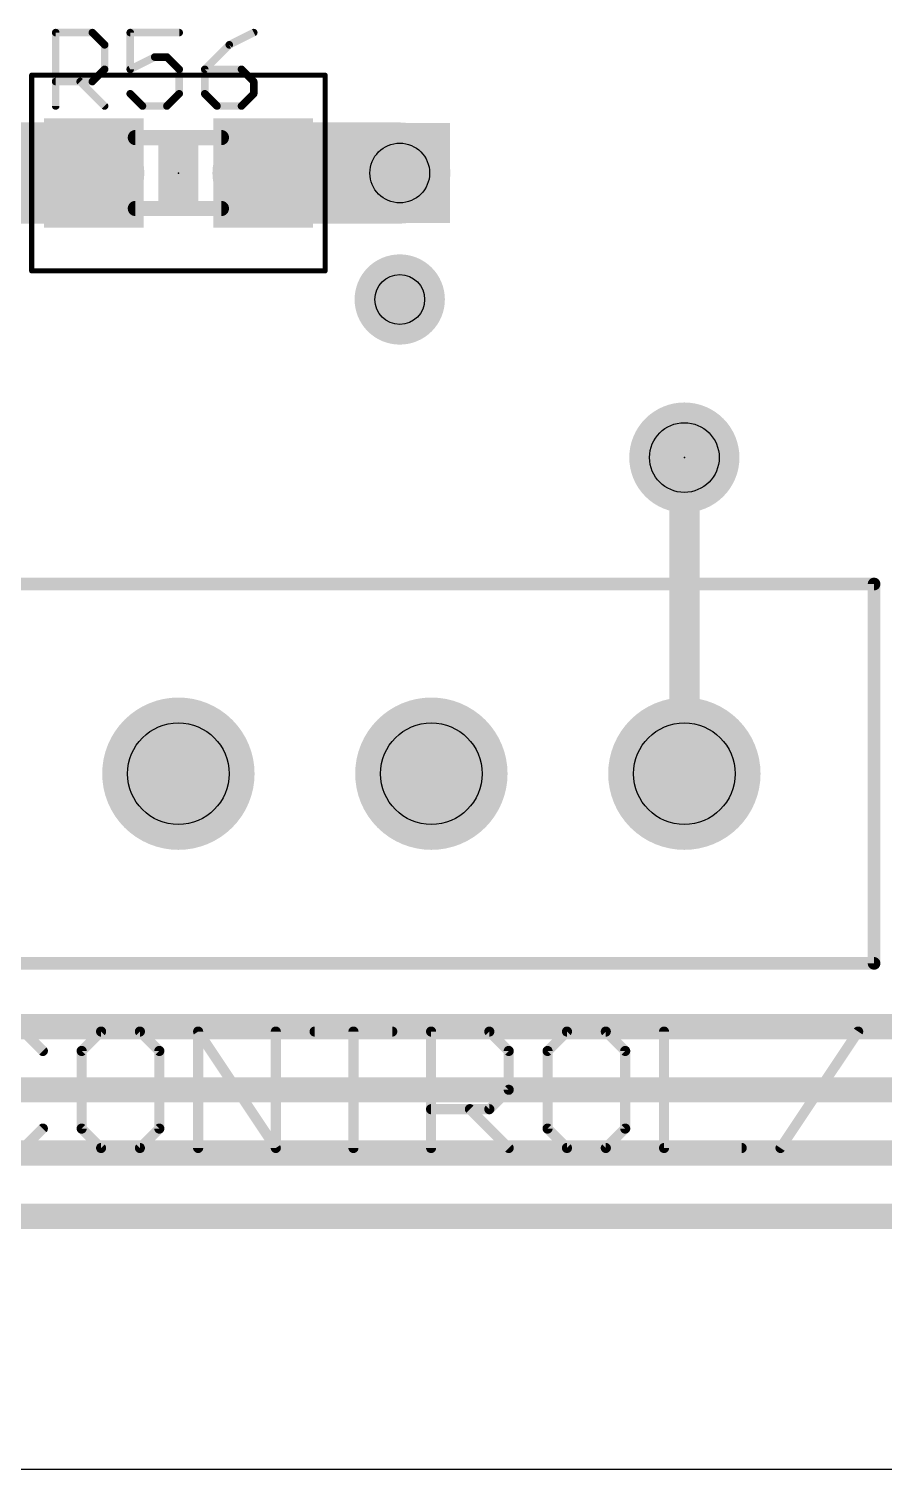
# Model space of a CAD drawing. Extents: x -0.04 to 2.7, y -0.07 to 2.5.
# Drawn here: x 1.541 to 1.879, y 0 to 0.57 of the extents above; entities that cross this region are included whole.
import ezdxf

# ---------------------------------------------------------------- set-up
doc = ezdxf.new("R2010")
doc.units = 0
for name, color, linetype in [('1', 22, 'CONTINUOUS'), ('17', 82, 'CONTINUOUS'), ('18', 82, 'CONTINUOUS'), ('20', 7, 'CONTINUOUS'), ('21', 253, 'CONTINUOUS'), ('23', 7, 'CONTINUOUS'), ('25', 253, 'CONTINUOUS'), ('31', 253, 'CONTINUOUS'), ('35', 253, 'CONTINUOUS'), ('39', 22, 'CONTINUOUS'), ('44', 253, 'CONTINUOUS'), ('48', 253, 'CONTINUOUS'), ('51', 253, 'CONTINUOUS')]:
    doc.layers.add(name, color=color, linetype=linetype)

# ---------------------------------------------------------------- blocks, each defined once
blk = doc.blocks.new('ROUNDP')
at = {"const_width": 0.5}
blk.add_lwpolyline([(0, -0.25, 1), (0, 0.25, 1), (0, -0.25)], format="xyb", dxfattribs=at)
blk = doc.blocks.new('RECT')
blk.add_solid([(-0.5, -0.5), (0.5, -0.5), (-0.5, 0.5), (0.5, 0.5)])
blk = doc.blocks.new('ROUNDV')
at = {"const_width": 0.5}
blk.add_lwpolyline([(0, -0.25, 1), (0, 0.25, 1), (0, -0.25)], format="xyb", dxfattribs=at)
blk = doc.blocks.new('SQUAREV')
blk.add_solid([(-0.5, -0.5), (0.5, -0.5), (-0.5, 0.5), (0.5, 0.5)])

msp = doc.modelspace()

# ---------------------------------------------------------------- linework, layer by layer
at = {"layer": '1'}
for points, const_width in [([(1.566535, 0.5125), (1.5, 0.5125)], 0.04), ([(1.6875, 0.5125), (1.633465, 0.5125)], 0.04), ([(1.8, 0.275), (1.8, 0.4)], 0.012), ([(0.9125, 0.175), (1.925, 0.175)], 0.01), ([(0.9, 0.15), (2.0375, 0.15)], 0.01), ([(2.125, 0.125), (0.8875, 0.125)], 0.01), ([(2.1875, 0.1), (0.875, 0.1)], 0.01)]:
    msp.add_lwpolyline(points, dxfattribs=dict(at, const_width=const_width))
for points, const_width in [([(1.566535, 0.5025, 1), (1.566535, 0.5225)], 0.02), ([(1.633465, 0.5225, 1), (1.633465, 0.5025)], 0.02), ([(1.6875, 0.5025, 1), (1.6875, 0.5225)], 0.02), ([(1.803, 0.4, 1), (1.797, 0.4)], 0.006), ([(1.797, 0.275, 1), (1.803, 0.275)], 0.006)]:
    msp.add_lwpolyline(points, format="xyb", dxfattribs=dict(at, const_width=const_width))
at = {"layer": '20'}
msp.add_line((0, 0), (2.7, 0), dxfattribs=at)
at = {"layer": '21', "const_width": 0.005}
for points in [[(1.025, 0.35), (1.875, 0.35)], [(1.875, 0.35), (1.875, 0.2)], [(1.875, 0.2), (1.025, 0.2)]]:
    msp.add_lwpolyline(points, dxfattribs=at)
at = {"layer": '21', "const_width": 0.0025}
for points in [[(1.87625, 0.35, 1), (1.87375, 0.35)], [(1.875, 0.34875, 1), (1.875, 0.35125)], [(1.87375, 0.2, 1), (1.87625, 0.2)], [(1.875, 0.19875, 1), (1.875, 0.20125)]]:
    msp.add_lwpolyline(points, format="xyb", dxfattribs=at)
at = {"layer": '23'}
for p in [(1.6, 0.5125), (1.8, 0.4)]:
    msp.add_point(p, dxfattribs=at)
at = {"layer": '25', "const_width": 0.0015}
for points in [[(1.630116, 0.567354, 1), (1.629445, 0.568696)], [(1.55225, 0.568025, 1), (1.55075, 0.568025)], [(1.5515, 0.568775, 1), (1.5515, 0.567275)], [(1.566543, 0.568555, 1), (1.565482, 0.567494)], [(1.566012, 0.567275, 1), (1.566012, 0.568775)], [(1.5716, 0.563187, 1), (1.5701, 0.563187)], [(1.570319, 0.562657, 1), (1.57138, 0.563718)], [(1.580965, 0.568775, 1), (1.580965, 0.567275)], [(1.581715, 0.568025, 1), (1.580215, 0.568025)], [(1.600315, 0.567275, 1), (1.600315, 0.568775)], [(1.61977, 0.563858, 1), (1.620441, 0.562516)], [(1.620636, 0.562657, 1), (1.619575, 0.563718)], [(1.59064, 0.5591, 1), (1.59064, 0.5576)], [(1.590975, 0.557679, 1), (1.590305, 0.559021)], [(1.596008, 0.55888, 1), (1.594947, 0.557819)], [(1.595477, 0.5576, 1), (1.595477, 0.5591)], [(1.5701, 0.553512, 1), (1.5716, 0.553512)], [(1.57138, 0.552982, 1), (1.570319, 0.554043)], [(1.58063, 0.554183, 1), (1.581301, 0.552841)], [(1.580215, 0.553512, 1), (1.581715, 0.553512)], [(1.601065, 0.553512, 1), (1.599565, 0.553512)], [(1.599785, 0.552982, 1), (1.600845, 0.554043)], [(1.61118, 0.553512, 1), (1.60968, 0.553512)], [(1.61043, 0.554262, 1), (1.61043, 0.552762)], [(1.6099, 0.554043, 1), (1.610961, 0.552982)], [(1.625473, 0.554043, 1), (1.624412, 0.552982)], [(1.624943, 0.552762, 1), (1.624943, 0.554262)], [(1.5515, 0.549425, 1), (1.5515, 0.547925)], [(1.561705, 0.549205, 1), (1.560645, 0.548144)], [(1.565482, 0.549205, 1), (1.566543, 0.548144)], [(1.566012, 0.547925, 1), (1.566012, 0.549425)], [(1.63053, 0.548675, 1), (1.62903, 0.548675)], [(1.62925, 0.548144, 1), (1.63031, 0.549205)], [(1.581496, 0.544368, 1), (1.580435, 0.543307)], [(1.599565, 0.543837, 1), (1.601065, 0.543837)], [(1.600845, 0.543307, 1), (1.599785, 0.544368)], [(1.610961, 0.544368, 1), (1.6099, 0.543307)], [(1.60968, 0.543837, 1), (1.61118, 0.543837)], [(1.62903, 0.543837, 1), (1.63053, 0.543837)], [(1.63031, 0.543307, 1), (1.62925, 0.544368)], [(1.55075, 0.539, 1), (1.55225, 0.539)], [(1.570319, 0.53847, 1), (1.57138, 0.53953)], [(1.585803, 0.53975, 1), (1.585803, 0.53825)], [(1.585272, 0.53847, 1), (1.586333, 0.53953)], [(1.594947, 0.53953, 1), (1.596008, 0.53847)], [(1.595477, 0.53825, 1), (1.595477, 0.53975)], [(1.615268, 0.53975, 1), (1.615268, 0.53825)], [(1.614737, 0.53847, 1), (1.615798, 0.53953)], [(1.624412, 0.53953, 1), (1.625473, 0.53847)], [(1.624943, 0.53825, 1), (1.624943, 0.53975)]]:
    msp.add_lwpolyline(points, format="xyb", dxfattribs=at)
at = {"layer": '25', "const_width": 0.003}
for points in [[(1.5515, 0.539), (1.5515, 0.568025)], [(1.5515, 0.568025), (1.566012, 0.568025)], [(1.566012, 0.568025), (1.57085, 0.563187)], [(1.57085, 0.563187), (1.57085, 0.553512)], [(1.600315, 0.568025), (1.580965, 0.568025)], [(1.580965, 0.568025), (1.580965, 0.553512)], [(1.620105, 0.563187), (1.61043, 0.553512)], [(1.62978, 0.568025), (1.620105, 0.563187)], [(1.580965, 0.553512), (1.59064, 0.55835)], [(1.59064, 0.55835), (1.595477, 0.55835)], [(1.595477, 0.55835), (1.600315, 0.553512)], [(1.57085, 0.553512), (1.566012, 0.548675)], [(1.600315, 0.553512), (1.600315, 0.543837)], [(1.61043, 0.553512), (1.61043, 0.543837)], [(1.624943, 0.553512), (1.61043, 0.553512)], [(1.62978, 0.548675), (1.624943, 0.553512)], [(1.566012, 0.548675), (1.5515, 0.548675)], [(1.561175, 0.548675), (1.57085, 0.539)], [(1.62978, 0.543837), (1.62978, 0.548675)], [(1.585803, 0.539), (1.580965, 0.543837)], [(1.600315, 0.543837), (1.595477, 0.539)], [(1.61043, 0.543837), (1.615268, 0.539)], [(1.624943, 0.539), (1.62978, 0.543837)], [(1.595477, 0.539), (1.585803, 0.539)], [(1.615268, 0.539), (1.624943, 0.539)]]:
    msp.add_lwpolyline(points, dxfattribs=at)
at = {"layer": '39', "const_width": 0.002}
for points in [[(1.542008, 0.551201), (1.657992, 0.551201)], [(1.542008, 0.473799), (1.542008, 0.551201)], [(1.657992, 0.551201), (1.657992, 0.473799)], [(1.657992, 0.473799), (1.542008, 0.473799)]]:
    msp.add_lwpolyline(points, dxfattribs=at)
at = {"layer": '39', "const_width": 0.001}
for points in [[(1.542008, 0.551701, 1), (1.542008, 0.550701)], [(1.542508, 0.551201, 1), (1.541508, 0.551201)], [(1.658492, 0.551201, 1), (1.657492, 0.551201)], [(1.657992, 0.550701, 1), (1.657992, 0.551701)], [(1.542008, 0.474299, 1), (1.542008, 0.473299)], [(1.541508, 0.473799, 1), (1.542508, 0.473799)], [(1.657492, 0.473799, 1), (1.658492, 0.473799)], [(1.657992, 0.473299, 1), (1.657992, 0.474299)]]:
    msp.add_lwpolyline(points, format="xyb", dxfattribs=at)
at = {"layer": '44'}
for centre, radius in [((1.6875, 0.5125), 0.011811), ((1.6875, 0.4625), 0.009843), ((1.8, 0.4), 0.01378), ((1.6, 0.275), 0.020079), ((1.7, 0.275), 0.020079), ((1.8, 0.275), 0.020079)]:
    msp.add_circle(centre, radius, dxfattribs=at)
at = {"layer": '48', "const_width": 0.004}
for points in [[(1.546428, 0.165366), (1.538755, 0.173039)], [(1.569448, 0.173039), (1.561775, 0.165366)], [(1.584794, 0.173039), (1.569448, 0.173039)], [(1.592468, 0.165366), (1.584794, 0.173039)], [(1.607814, 0.127), (1.607814, 0.173039)], [(1.607814, 0.173039), (1.638507, 0.127)], [(1.638507, 0.127), (1.638507, 0.173039)], [(1.653853, 0.173039), (1.684546, 0.173039)], [(1.6692, 0.127), (1.6692, 0.173039)], [(1.699892, 0.127), (1.699892, 0.173039)], [(1.699892, 0.173039), (1.722912, 0.173039)], [(1.722912, 0.173039), (1.730585, 0.165366)], [(1.753605, 0.173039), (1.745932, 0.165366)], [(1.768951, 0.173039), (1.753605, 0.173039)], [(1.776625, 0.165366), (1.768951, 0.173039)], [(1.791971, 0.173039), (1.791971, 0.127)], [(1.83801, 0.127), (1.868703, 0.173039)], [(1.561775, 0.165366), (1.561775, 0.134673)], [(1.592468, 0.134673), (1.592468, 0.165366)], [(1.730585, 0.165366), (1.730585, 0.15002)], [(1.745932, 0.165366), (1.745932, 0.134673)], [(1.776625, 0.134673), (1.776625, 0.165366)], [(1.730585, 0.15002), (1.722912, 0.142346)], [(1.722912, 0.142346), (1.699892, 0.142346)], [(1.715239, 0.142346), (1.730585, 0.127)], [(1.538755, 0.127), (1.546428, 0.134673)], [(1.561775, 0.134673), (1.569448, 0.127)], [(1.584794, 0.127), (1.592468, 0.134673)], [(1.745932, 0.134673), (1.753605, 0.127)], [(1.768951, 0.127), (1.776625, 0.134673)], [(1.569448, 0.127), (1.584794, 0.127)], [(1.753605, 0.127), (1.768951, 0.127)], [(1.791971, 0.127), (1.822664, 0.127)]]:
    msp.add_lwpolyline(points, dxfattribs=at)
at = {"layer": '48', "const_width": 0.002}
for points in [[(1.569448, 0.174039, 1), (1.569448, 0.172039)], [(1.570155, 0.172332, 1), (1.568741, 0.173746)], [(1.585501, 0.173746, 1), (1.584087, 0.172332)], [(1.584794, 0.172039, 1), (1.584794, 0.174039)], [(1.608814, 0.173039, 1), (1.606814, 0.173039)], [(1.608646, 0.173594, 1), (1.606982, 0.172485)], [(1.639507, 0.173039, 1), (1.637507, 0.173039)], [(1.653853, 0.174039, 1), (1.653853, 0.172039)], [(1.6702, 0.173039, 1), (1.6682, 0.173039)], [(1.684546, 0.172039, 1), (1.684546, 0.174039)], [(1.700892, 0.173039, 1), (1.698892, 0.173039)], [(1.699892, 0.174039, 1), (1.699892, 0.172039)], [(1.723619, 0.173746, 1), (1.722205, 0.172332)], [(1.722912, 0.172039, 1), (1.722912, 0.174039)], [(1.753605, 0.174039, 1), (1.753605, 0.172039)], [(1.754312, 0.172332, 1), (1.752898, 0.173746)], [(1.769658, 0.173746, 1), (1.768244, 0.172332)], [(1.768951, 0.172039, 1), (1.768951, 0.174039)], [(1.792971, 0.173039, 1), (1.790971, 0.173039)], [(1.869535, 0.172485, 1), (1.867871, 0.173594)], [(1.545721, 0.164659, 1), (1.547135, 0.166073)], [(1.562775, 0.165366, 1), (1.560775, 0.165366)], [(1.561068, 0.166073, 1), (1.562482, 0.164659)], [(1.593468, 0.165366, 1), (1.591468, 0.165366)], [(1.59176, 0.164659, 1), (1.593175, 0.166073)], [(1.731585, 0.165366, 1), (1.729585, 0.165366)], [(1.729878, 0.164659, 1), (1.731292, 0.166073)], [(1.746932, 0.165366, 1), (1.744932, 0.165366)], [(1.745225, 0.166073, 1), (1.746639, 0.164659)], [(1.777625, 0.165366, 1), (1.775625, 0.165366)], [(1.775917, 0.164659, 1), (1.777332, 0.166073)], [(1.729585, 0.15002, 1), (1.731585, 0.15002)], [(1.731292, 0.149312, 1), (1.729878, 0.150727)], [(1.699892, 0.143346, 1), (1.699892, 0.141346)], [(1.715946, 0.143053, 1), (1.714532, 0.141639)], [(1.722205, 0.143053, 1), (1.723619, 0.141639)], [(1.722912, 0.141346, 1), (1.722912, 0.143346)], [(1.547135, 0.133966, 1), (1.545721, 0.13538)], [(1.562482, 0.13538, 1), (1.561068, 0.133966)], [(1.560775, 0.134673, 1), (1.562775, 0.134673)], [(1.591468, 0.134673, 1), (1.593468, 0.134673)], [(1.593175, 0.133966, 1), (1.59176, 0.13538)], [(1.746639, 0.13538, 1), (1.745225, 0.133966)], [(1.744932, 0.134673, 1), (1.746932, 0.134673)], [(1.775625, 0.134673, 1), (1.777625, 0.134673)], [(1.777332, 0.133966, 1), (1.775917, 0.13538)], [(1.569448, 0.128, 1), (1.569448, 0.126)], [(1.568741, 0.126293, 1), (1.570155, 0.127707)], [(1.584087, 0.127707, 1), (1.585501, 0.126293)], [(1.584794, 0.126, 1), (1.584794, 0.128)], [(1.606814, 0.127, 1), (1.608814, 0.127)], [(1.637507, 0.127, 1), (1.639507, 0.127)], [(1.637675, 0.126445, 1), (1.639339, 0.127555)], [(1.6682, 0.127, 1), (1.6702, 0.127)], [(1.698892, 0.127, 1), (1.700892, 0.127)], [(1.729878, 0.126293, 1), (1.731292, 0.127707)], [(1.753605, 0.128, 1), (1.753605, 0.126)], [(1.752898, 0.126293, 1), (1.754312, 0.127707)], [(1.768244, 0.127707, 1), (1.769658, 0.126293)], [(1.768951, 0.126, 1), (1.768951, 0.128)], [(1.791971, 0.128, 1), (1.791971, 0.126)], [(1.790971, 0.127, 1), (1.792971, 0.127)], [(1.822664, 0.126, 1), (1.822664, 0.128)], [(1.837178, 0.127555, 1), (1.838842, 0.126445)]]:
    msp.add_lwpolyline(points, format="xyb", dxfattribs=at)
at = {"layer": '51', "const_width": 0.006}
for points in [[(1.617008, 0.526516), (1.582992, 0.526516)], [(1.582992, 0.498484), (1.617008, 0.498484)]]:
    msp.add_lwpolyline(points, dxfattribs=at)
at = {"layer": '51', "const_width": 0.003}
for points in [[(1.582992, 0.528016, 1), (1.582992, 0.525016)], [(1.617008, 0.525016, 1), (1.617008, 0.528016)], [(1.582992, 0.499984, 1), (1.582992, 0.496984)], [(1.617008, 0.496984, 1), (1.617008, 0.499984)]]:
    msp.add_lwpolyline(points, format="xyb", dxfattribs=at)

# ---------------------------------------------------------------- block references
at = {"layer": '1', "xscale": 0.03937, "yscale": 0.043307}
for p in [(1.566535, 0.5125), (1.633465, 0.5125)]:
    msp.add_blockref('RECT', p, dxfattribs=at)
at = {"layer": '17', "rotation": 90}
for p, xscale, yscale in [((1.8, 0.4), 0.043559, 0.043559), ((1.8, 0.4), 0.043559, 0.043559), ((1.6, 0.275), 0.060236, 0.060236), ((1.6, 0.275), 0.060236, 0.060236), ((1.7, 0.275), 0.060236, 0.060236), ((1.7, 0.275), 0.060236, 0.060236), ((1.8, 0.275), 0.060236, 0.060236), ((1.8, 0.275), 0.060236, 0.060236)]:
    msp.add_blockref('ROUNDP', p, dxfattribs=dict(at, xscale=xscale, yscale=yscale))
at = {"layer": '18'}
for name, p, xscale, yscale in [('SQUAREV', (1.6875, 0.5125), 0.039622, 0.039622), ('SQUAREV', (1.6875, 0.5125), 0.039622, 0.039622), ('ROUNDV', (1.6875, 0.4625), 0.035685, 0.035685), ('ROUNDV', (1.6875, 0.4625), 0.035685, 0.035685)]:
    msp.add_blockref(name, p, dxfattribs=dict(at, xscale=xscale, yscale=yscale))
at = {"layer": '31', "xscale": 0.03937, "yscale": 0.043307}
for p in [(1.566535, 0.5125), (1.633465, 0.5125)]:
    msp.add_blockref('RECT', p, dxfattribs=at)
at = {"layer": '35', "xscale": 0.01574, "yscale": 0.031504}
msp.add_blockref('RECT', (1.6, 0.5125), dxfattribs=at)
at = {"layer": '51', "xscale": 0.016, "yscale": 0.034}
for p in [(1.575, 0.5125), (1.625, 0.5125)]:
    msp.add_blockref('RECT', p, dxfattribs=at)

doc.saveas('drawing.dxf')
